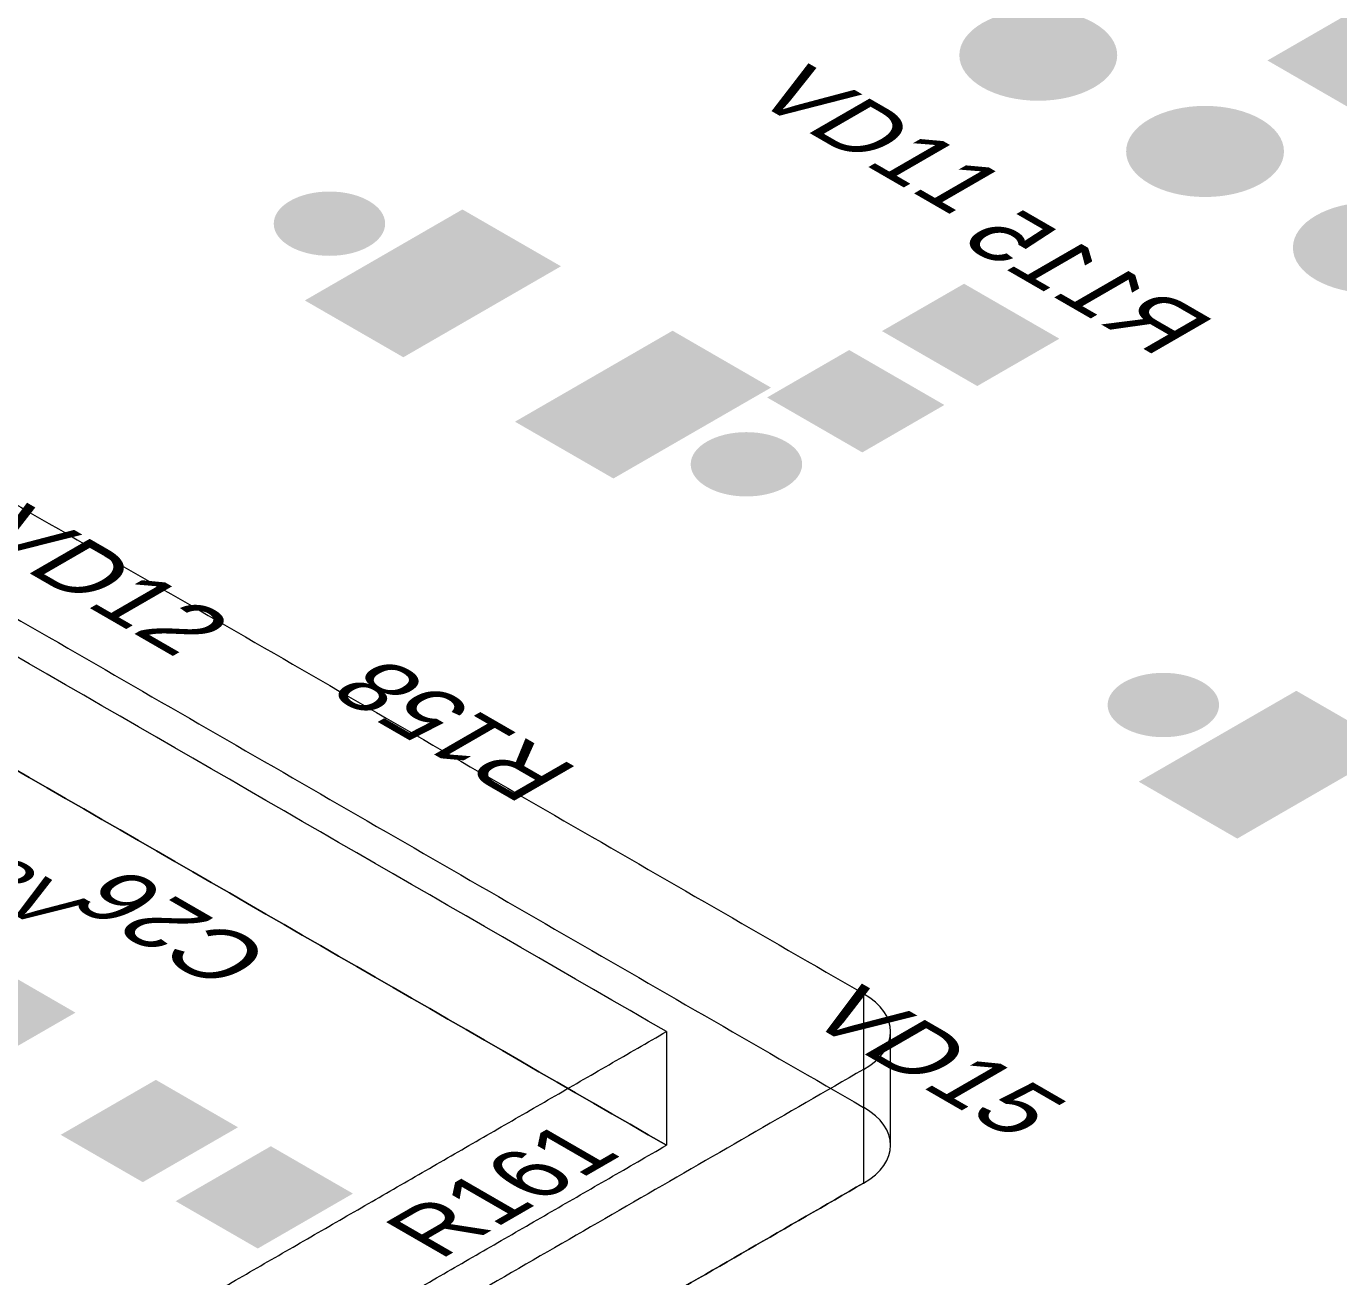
# Model space of a CAD drawing. Header units: millimetres. Extents: x -6 to 177, y -65 to 42.
# Drawn here: x 60.99 to 75.12, y -13.66 to -0.19 of the extents above; entities that cross this region are included whole.
import ezdxf

# ---------------------------------------------------------------- set-up
doc = ezdxf.new("R2010")
doc.units = ezdxf.units.MM
for name, color, linetype, true_color in [('Bottom Layer- Bottom', 7, 'Continuous', 0xffffff), ('Bottom Overlay- Bot Silk', 7, 'Continuous', 0xffffff), ('Bottom Paste- Bot Paste', 7, 'Continuous', 0xffffff), ('Bottom Solder- Bot Mask', 7, 'Continuous', 0xffffff), ('Multi-Layer', 7, 'Continuous', 0xffffff), ('Pad Holes', 7, 'Continuous', 0xffffff), ('Top Layer- Top', 7, 'Continuous', 0xffffff), ('Top Overlay- Top Silk', 7, 'Continuous', 0xffffff), ('Top Paste- Top Paste', 7, 'Continuous', 0xffffff), ('Top Solder- Top Mask', 7, 'Continuous', 0xffffff), ('Via Holes', 7, 'Continuous', 0xffffff)]:
    doc.layers.add(name, color=color, linetype=linetype, true_color=true_color)
doc.styles.add('Arial', font='')
doc.styles.get('Arial').set_extended_font_data('Arial')

# ---------------------------------------------------------------- blocks, each defined once
blk = doc.blocks.new('RES_0805_2012_B_293')
at = {"layer": 'Bottom Layer- Bottom', "linetype": 'Continuous', "lineweight": 18}
for points in [[(71.087, -3.008), (72.042, -3.559), (71.229, -4.028), (70.274, -3.477)], [(69.85, -3.722), (70.804, -4.273), (69.991, -4.743), (69.037, -4.192)]]:
    blk.add_hatch(color=7, dxfattribs=at).paths.add_polyline_path(points, flags=0)
at = {"layer": 'Bottom Paste- Bot Paste', "linetype": 'Continuous', "lineweight": 18}
for points in [[(71.087, -3.008), (72.042, -3.559), (71.229, -4.028), (70.274, -3.477)], [(69.85, -3.722), (70.804, -4.273), (69.991, -4.743), (69.037, -4.192)]]:
    blk.add_hatch(color=7, dxfattribs=at).paths.add_polyline_path(points, flags=0)
at = {"layer": 'Bottom Solder- Bot Mask', "linetype": 'Continuous', "lineweight": 18}
for points in [[(71.087, -2.967), (72.113, -3.559), (71.229, -4.069), (70.203, -3.477)], [(69.85, -3.681), (70.875, -4.273), (69.991, -4.784), (68.966, -4.192)]]:
    blk.add_hatch(color=7, dxfattribs=at).paths.add_polyline_path(points, flags=0)
blk = doc.blocks.new('LED3528_289')
at = {"layer": 'Top Layer- Top', "linetype": 'Continuous', "lineweight": 18}
for points in [[(75.655, -7.964), (74.029, -8.903), (73.039, -8.331), (74.665, -7.392)], [(75.302, -9.638), (76.928, -8.699), (77.918, -9.27), (76.292, -10.209)]]:
    blk.add_hatch(color=7, dxfattribs=at).paths.add_polyline_path(points, flags=0)
at = {"layer": 'Top Paste- Top Paste', "linetype": 'Continuous', "lineweight": 18}
for points in [[(75.655, -7.964), (74.029, -8.903), (73.039, -8.331), (74.665, -7.392)], [(75.302, -9.638), (76.928, -8.699), (77.918, -9.27), (76.292, -10.209)]]:
    blk.add_hatch(color=7, dxfattribs=at).paths.add_polyline_path(points, flags=0)
at = {"layer": 'Top Solder- Top Mask', "linetype": 'Continuous', "lineweight": 18}
for points in [[(75.726, -7.964), (74.029, -8.944), (72.968, -8.331), (74.665, -7.352)], [(75.231, -9.638), (76.928, -8.658), (77.989, -9.27), (76.292, -10.25)]]:
    blk.add_hatch(color=7, dxfattribs=at).paths.add_polyline_path(points, flags=0)
blk = doc.blocks.new('CAP_0805_2012_332')
at = {"layer": 'Top Layer- Top', "linetype": 'Continuous', "lineweight": 18}
for points in [[(60.528, -11.349), (59.538, -10.778), (60.458, -10.247), (61.448, -10.819)], [(59.397, -12.003), (58.407, -11.431), (59.326, -10.9), (60.316, -11.472)]]:
    blk.add_hatch(color=7, dxfattribs=at).paths.add_polyline_path(points, flags=0)
at = {"layer": 'Top Paste- Top Paste', "linetype": 'Continuous', "lineweight": 18}
for points in [[(60.528, -11.349), (59.538, -10.778), (60.458, -10.247), (61.448, -10.819)], [(59.397, -12.003), (58.407, -11.431), (59.326, -10.9), (60.316, -11.472)]]:
    blk.add_hatch(color=7, dxfattribs=at).paths.add_polyline_path(points, flags=0)
at = {"layer": 'Top Solder- Top Mask', "linetype": 'Continuous', "lineweight": 18}
for points in [[(60.528, -11.39), (59.468, -10.778), (60.458, -10.206), (61.518, -10.819)], [(59.397, -12.043), (58.336, -11.431), (59.326, -10.859), (60.387, -11.472)]]:
    blk.add_hatch(color=7, dxfattribs=at).paths.add_polyline_path(points, flags=0)
blk = doc.blocks.new('LED3528_172')
at = {"layer": 'Top Layer- Top', "linetype": 'Continuous', "lineweight": 18}
for points in [[(66.675, -2.779), (65.049, -3.718), (64.059, -3.147), (65.685, -2.208)], [(66.321, -4.453), (67.948, -3.514), (68.938, -4.086), (67.311, -5.025)]]:
    blk.add_hatch(color=7, dxfattribs=at).paths.add_polyline_path(points, flags=0)
at = {"layer": 'Top Paste- Top Paste', "linetype": 'Continuous', "lineweight": 18}
for points in [[(66.675, -2.779), (65.049, -3.718), (64.059, -3.147), (65.685, -2.208)], [(66.321, -4.453), (67.948, -3.514), (68.938, -4.086), (67.311, -5.025)]]:
    blk.add_hatch(color=7, dxfattribs=at).paths.add_polyline_path(points, flags=0)
at = {"layer": 'Top Solder- Top Mask', "linetype": 'Continuous', "lineweight": 18}
for points in [[(66.746, -2.779), (65.049, -3.759), (63.988, -3.147), (65.685, -2.167)], [(66.251, -4.453), (67.948, -3.473), (69.008, -4.086), (67.311, -5.065)]]:
    blk.add_hatch(color=7, dxfattribs=at).paths.add_polyline_path(points, flags=0)
blk = doc.blocks.new('RES_0805_2012_B_164')
at = {"layer": 'Bottom Layer- Bottom', "linetype": 'Continuous', "lineweight": 18}
for points in [[(76.617, -0.399), (75.662, 0.152), (76.475, 0.622), (77.43, 0.07)], [(75.379, -1.113), (74.425, -0.562), (75.238, -0.093), (76.193, -0.644)]]:
    blk.add_hatch(color=7, dxfattribs=at).paths.add_polyline_path(points, flags=0)
at = {"layer": 'Bottom Paste- Bot Paste', "linetype": 'Continuous', "lineweight": 18}
for points in [[(76.617, -0.399), (75.662, 0.152), (76.475, 0.622), (77.43, 0.07)], [(75.379, -1.113), (74.425, -0.562), (75.238, -0.093), (76.193, -0.644)]]:
    blk.add_hatch(color=7, dxfattribs=at).paths.add_polyline_path(points, flags=0)
at = {"layer": 'Bottom Solder- Bot Mask', "linetype": 'Continuous', "lineweight": 18}
for points in [[(76.617, -0.44), (75.591, 0.152), (76.475, 0.662), (77.501, 0.07)], [(75.379, -1.154), (74.354, -0.562), (75.238, -0.052), (76.263, -0.644)]]:
    blk.add_hatch(color=7, dxfattribs=at).paths.add_polyline_path(points, flags=0)
blk = doc.blocks.new('DC_10_30')
at = {"layer": 'Bottom Layer- Bottom', "linetype": 'Continuous', "lineweight": 18}
h = blk.add_hatch(color=7, dxfattribs=at)
edge = h.paths.add_edge_path(flags=0)
edge.add_ellipse((71.886, -0.505), major_axis=(-0.8, 0), ratio=0.57735, start_angle=0, end_angle=360)
h = blk.add_hatch(color=7, dxfattribs=at)
edge = h.paths.add_edge_path(flags=0)
edge.add_ellipse((73.682, -1.542), major_axis=(-0.8, 0), ratio=0.57735, start_angle=0, end_angle=360)
h = blk.add_hatch(color=7, dxfattribs=at)
edge = h.paths.add_edge_path(flags=0)
edge.add_ellipse((75.478, -2.579), major_axis=(-0.8, 0), ratio=0.57735, start_angle=0, end_angle=360)
at = {"layer": 'Bottom Solder- Bot Mask', "linetype": 'Continuous', "lineweight": 18}
h = blk.add_hatch(color=7, dxfattribs=at)
edge = h.paths.add_edge_path(flags=0)
edge.add_ellipse((71.886, -0.505), major_axis=(-0.85, 0), ratio=0.57735, start_angle=0, end_angle=360)
h = blk.add_hatch(color=7, dxfattribs=at)
edge = h.paths.add_edge_path(flags=0)
edge.add_ellipse((73.682, -1.542), major_axis=(-0.85, 0), ratio=0.57735, start_angle=0, end_angle=360)
h = blk.add_hatch(color=7, dxfattribs=at)
edge = h.paths.add_edge_path(flags=0)
edge.add_ellipse((75.478, -2.579), major_axis=(-0.85, 0), ratio=0.57735, start_angle=0, end_angle=360)
at = {"layer": 'Multi-Layer', "linetype": 'Continuous', "lineweight": 18}
h = blk.add_hatch(color=9, dxfattribs=at)
edge = h.paths.add_edge_path(flags=0)
edge.add_ellipse((71.886, -0.505), major_axis=(-0.8, 0), ratio=0.57735, start_angle=0, end_angle=360)
h = blk.add_hatch(color=9, dxfattribs=at)
edge = h.paths.add_edge_path(flags=0)
edge.add_ellipse((73.682, -1.542), major_axis=(-0.8, 0), ratio=0.57735, start_angle=0, end_angle=360)
h = blk.add_hatch(color=9, dxfattribs=at)
edge = h.paths.add_edge_path(flags=0)
edge.add_ellipse((75.478, -2.579), major_axis=(-0.8, 0), ratio=0.57735, start_angle=0, end_angle=360)
at = {"layer": 'Pad Holes', "linetype": 'Continuous', "lineweight": 18}
h = blk.add_hatch(color=7, dxfattribs=at)
edge = h.paths.add_edge_path(flags=0)
edge.add_ellipse((71.886, -0.505), major_axis=(-0.4, 0), ratio=0.57735, start_angle=0, end_angle=360)
h = blk.add_hatch(color=7, dxfattribs=at)
edge = h.paths.add_edge_path(flags=0)
edge.add_ellipse((73.682, -1.542), major_axis=(-0.4, 0), ratio=0.57735, start_angle=0, end_angle=360)
h = blk.add_hatch(color=7, dxfattribs=at)
edge = h.paths.add_edge_path(flags=0)
edge.add_ellipse((75.478, -2.579), major_axis=(-0.4, 0), ratio=0.57735, start_angle=0, end_angle=360)
at = {"layer": 'Top Layer- Top', "linetype": 'Continuous', "lineweight": 18}
h = blk.add_hatch(color=7, dxfattribs=at)
edge = h.paths.add_edge_path(flags=0)
edge.add_ellipse((71.886, -0.505), major_axis=(-0.8, 0), ratio=0.57735, start_angle=0, end_angle=360)
h = blk.add_hatch(color=7, dxfattribs=at)
edge = h.paths.add_edge_path(flags=0)
edge.add_ellipse((73.682, -1.542), major_axis=(-0.8, 0), ratio=0.57735, start_angle=0, end_angle=360)
h = blk.add_hatch(color=7, dxfattribs=at)
edge = h.paths.add_edge_path(flags=0)
edge.add_ellipse((75.478, -2.579), major_axis=(-0.8, 0), ratio=0.57735, start_angle=0, end_angle=360)
at = {"layer": 'Top Solder- Top Mask', "linetype": 'Continuous', "lineweight": 18}
h = blk.add_hatch(color=7, dxfattribs=at)
edge = h.paths.add_edge_path(flags=0)
edge.add_ellipse((71.886, -0.505), major_axis=(-0.85, 0), ratio=0.57735, start_angle=0, end_angle=360)
h = blk.add_hatch(color=7, dxfattribs=at)
edge = h.paths.add_edge_path(flags=0)
edge.add_ellipse((73.682, -1.542), major_axis=(-0.85, 0), ratio=0.57735, start_angle=0, end_angle=360)
h = blk.add_hatch(color=7, dxfattribs=at)
edge = h.paths.add_edge_path(flags=0)
edge.add_ellipse((75.478, -2.579), major_axis=(-0.85, 0), ratio=0.57735, start_angle=0, end_angle=360)
blk = doc.blocks.new('RES_0805_2012_26')
at = {"layer": 'Top Layer- Top', "linetype": 'Continuous', "lineweight": 18}
for points in [[(61.43, -12.135), (62.384, -11.584), (63.198, -12.054), (62.243, -12.605)], [(62.667, -12.85), (63.622, -12.298), (64.435, -12.768), (63.481, -13.319)]]:
    blk.add_hatch(color=7, dxfattribs=at).paths.add_polyline_path(points, flags=0)
at = {"layer": 'Top Paste- Top Paste', "linetype": 'Continuous', "lineweight": 18}
for points in [[(61.43, -12.135), (62.384, -11.584), (63.198, -12.054), (62.243, -12.605)], [(62.667, -12.85), (63.622, -12.298), (64.435, -12.768), (63.481, -13.319)]]:
    blk.add_hatch(color=7, dxfattribs=at).paths.add_polyline_path(points, flags=0)
at = {"layer": 'Top Solder- Top Mask', "linetype": 'Continuous', "lineweight": 18}
for points in [[(61.359, -12.135), (62.384, -11.543), (63.268, -12.054), (62.243, -12.645)], [(62.597, -12.85), (63.622, -12.258), (64.506, -12.768), (63.481, -13.36)]]:
    blk.add_hatch(color=7, dxfattribs=at).paths.add_polyline_path(points, flags=0)

msp = doc.modelspace()

# ---------------------------------------------------------------- hatches: boundary and pattern name
at = {"layer": 'Bottom Layer- Bottom', "linetype": 'Continuous', "lineweight": 18}
h = msp.add_hatch(color=7, dxfattribs=at)
edge = h.paths.add_edge_path(flags=0)
edge.add_ellipse((64.253, -2.32), major_axis=(-0.55, 0), ratio=0.57735, start_angle=0, end_angle=360)
h = msp.add_hatch(color=7, dxfattribs=at)
edge = h.paths.add_edge_path(flags=0)
edge.add_ellipse((68.743, -4.912), major_axis=(-0.55, 0), ratio=0.57735, start_angle=0, end_angle=360)
h = msp.add_hatch(color=7, dxfattribs=at)
edge = h.paths.add_edge_path(flags=0)
edge.add_ellipse((73.233, -7.505), major_axis=(-0.55, 0), ratio=0.57735, start_angle=0, end_angle=360)
at = {"layer": 'Bottom Solder- Bot Mask', "linetype": 'Continuous', "lineweight": 18}
h = msp.add_hatch(color=7, dxfattribs=at)
edge = h.paths.add_edge_path(flags=0)
edge.add_ellipse((64.253, -2.32), major_axis=(-0.6, 0), ratio=0.57735, start_angle=0, end_angle=360)
h = msp.add_hatch(color=7, dxfattribs=at)
edge = h.paths.add_edge_path(flags=0)
edge.add_ellipse((68.743, -4.912), major_axis=(-0.6, 0), ratio=0.57735, start_angle=0, end_angle=360)
h = msp.add_hatch(color=7, dxfattribs=at)
edge = h.paths.add_edge_path(flags=0)
edge.add_ellipse((73.233, -7.505), major_axis=(-0.6, 0), ratio=0.57735, start_angle=0, end_angle=360)
at = {"layer": 'Top Layer- Top', "linetype": 'Continuous', "lineweight": 18}
h = msp.add_hatch(color=7, dxfattribs=at)
edge = h.paths.add_edge_path(flags=0)
edge.add_ellipse((64.253, -2.32), major_axis=(-0.55, 0), ratio=0.57735, start_angle=0, end_angle=360)
h = msp.add_hatch(color=7, dxfattribs=at)
edge = h.paths.add_edge_path(flags=0)
edge.add_ellipse((68.743, -4.912), major_axis=(-0.55, 0), ratio=0.57735, start_angle=0, end_angle=360)
h = msp.add_hatch(color=7, dxfattribs=at)
edge = h.paths.add_edge_path(flags=0)
edge.add_ellipse((73.233, -7.505), major_axis=(-0.55, 0), ratio=0.57735, start_angle=0, end_angle=360)
at = {"layer": 'Top Solder- Top Mask', "linetype": 'Continuous', "lineweight": 18}
h = msp.add_hatch(color=7, dxfattribs=at)
edge = h.paths.add_edge_path(flags=0)
edge.add_ellipse((64.253, -2.32), major_axis=(-0.6, 0), ratio=0.57735, start_angle=0, end_angle=360)
h = msp.add_hatch(color=7, dxfattribs=at)
edge = h.paths.add_edge_path(flags=0)
edge.add_ellipse((68.743, -4.912), major_axis=(-0.6, 0), ratio=0.57735, start_angle=0, end_angle=360)
h = msp.add_hatch(color=7, dxfattribs=at)
edge = h.paths.add_edge_path(flags=0)
edge.add_ellipse((73.233, -7.505), major_axis=(-0.6, 0), ratio=0.57735, start_angle=0, end_angle=360)
at = {"layer": 'Via Holes', "linetype": 'Continuous', "lineweight": 18}
h = msp.add_hatch(color=7, dxfattribs=at)
edge = h.paths.add_edge_path(flags=0)
edge.add_ellipse((64.253, -2.32), major_axis=(-0.3, 0), ratio=0.57735, start_angle=0, end_angle=360)
h = msp.add_hatch(color=7, dxfattribs=at)
edge = h.paths.add_edge_path(flags=0)
edge.add_ellipse((68.743, -4.912), major_axis=(-0.3, 0), ratio=0.57735, start_angle=0, end_angle=360)
h = msp.add_hatch(color=7, dxfattribs=at)
edge = h.paths.add_edge_path(flags=0)
edge.add_ellipse((73.233, -7.505), major_axis=(-0.3, 0), ratio=0.57735, start_angle=0, end_angle=360)

# ---------------------------------------------------------------- linework, layer by layer
at = {"color": 252, "linetype": 'Continuous', "lineweight": 13}
for p, q in [((70.004, -10.614), (70.004, -11.839)), ((67.882, -11.023), (67.882, -12.247)), ((70.296, -12.247), (70.296, -11.023)), ((70.004, -11.431), (70.004, -12.656))]:
    msp.add_line(p, q, dxfattribs=at)
for centre in [(69.296, -11.023), (69.296, -12.247)]:
    msp.add_ellipse(centre, major_axis=(1, 0), ratio=0.57735, start_param=5.498108, end_param=7.068263, dxfattribs=at)
at = {"color": 163, "linetype": 'Continuous', "lineweight": 18}
msp.add_ellipse((69.296, -12.247), major_axis=(-1, 0), ratio=0.57735, start_param=2.356515, end_param=3.92667, dxfattribs=at)
at = {"color": 252, "linetype": 'Continuous', "lineweight": 13}
for points, degree in [([(177.13, -22.25), (65.407, 42.254)], 1), ([(177.13, -23.474), (65.407, 41.029)], 1), ([(44.194, 4.287), (70.004, -10.614)], 1), ([(67.882, -11.023), (65.79, -9.815), (61.607, -7.4), (55.331, -3.776), (49.056, -0.153), (44.872, 2.262), (42.78, 3.47)], 3), ([(44.194, 3.062), (70.004, -11.839)], 1), ([(67.882, -12.247), (65.79, -11.04), (61.607, -8.624), (55.331, -5.001), (49.056, -1.378), (44.872, 1.038), (42.78, 2.245)], 3), ([(-6.364, 0.816), (2.946, -4.559), (21.567, -15.309), (49.497, -31.435), (77.428, -47.561), (96.049, -58.311), (105.359, -63.687)], 3), ([(-6.364, -0.408), (2.946, -5.784), (21.567, -16.534), (49.497, -32.66), (77.428, -48.786), (96.049, -59.536), (105.359, -64.911)], 3), ([(62.933, -13.88), (67.882, -11.023)], 1), ([(70.004, -11.431), (69.591, -11.669), (68.766, -12.145), (67.529, -12.86), (66.291, -13.574), (65.466, -14.051), (65.054, -14.289)], 3), ([(62.933, -15.105), (67.882, -12.247)], 1), ([(70.004, -12.656), (69.591, -12.894), (68.766, -13.37), (67.529, -14.085), (66.291, -14.799), (65.466, -15.275), (65.054, -15.513)], 3)]:
    msp.add_open_spline(points, degree=degree, dxfattribs=at)
at = {"color": 163, "linetype": 'Continuous', "lineweight": 18}
for points, degree in [([(65.407, 41.029), (177.13, -23.474)], 1), ([(44.194, 3.062), (70.004, -11.839)], 1), ([(42.78, 2.245), (44.872, 1.038), (49.056, -1.378), (55.331, -5.001), (61.607, -8.624), (65.79, -11.04), (67.882, -12.247)], 3), ([(-6.364, -0.408), (2.946, -5.784), (21.567, -16.534), (49.497, -32.66), (77.428, -48.786), (96.049, -59.536), (105.359, -64.911)], 3), ([(62.933, -15.105), (67.882, -12.247)], 1), ([(65.054, -15.513), (65.466, -15.275), (66.291, -14.799), (67.529, -14.085), (68.766, -13.37), (69.591, -12.894), (70.004, -12.656)], 3)]:
    msp.add_open_spline(points, degree=degree, dxfattribs=at)

# ---------------------------------------------------------------- block references
for name in ['DC_10_30', 'RES_0805_2012_B_164', 'LED3528_172', 'RES_0805_2012_B_293', 'LED3528_289', 'CAP_0805_2012_332', 'RES_0805_2012_26']:
    msp.add_blockref(name, (0, 0), dxfattribs=at)

# ---------------------------------------------------------------- texts
at = {"layer": 'Bottom Overlay- Bot Silk', "color": 44, "linetype": 'Continuous', "lineweight": 13, "extrusion": (0, -0.816497, -0.57735), "insert": (73.169, -3.766, 0.104), "char_height": 0.912, "attachment_point": 7, "text_direction": (-0.707107, 0.408248, -0.57735), "line_spacing_factor": 1.047437, "style": 'Arial'}
msp.add_mtext('\\fArial|b0|i0;\\W1.0108;R115', dxfattribs=at)
at = {"layer": 'Top Overlay- Top Silk', "color": 2, "linetype": 'Continuous', "lineweight": 13, "extrusion": (0, 0.816497, 0.57735), "attachment_point": 7, "line_spacing_factor": 1.047437, "style": 'Arial'}
for s, insert, char_height, text_direction in [('\\fArial|b0|i0;\\W0.9812;VD11', (68.762, -0.962, 0.16), 0.912, (0.707107, -0.408248, 0.57735)), ('\\fArial|b0|i0;\\W1.0048;VD12', (60.348, -5.696, 0.16), 0.912, (0.707107, -0.408248, 0.57735)), ('\\fArial|b0|i0;\\W0.9769;R158', (66.969, -8.2, -0.152), 0.912, (-0.707107, 0.408248, -0.57735)), ('\\fArial|b0|i0;\\W1.0021;+3.3V', (59.188, -8.81, 0.132), 0.75, (0.707107, -0.408248, 0.57735)), ('\\fArial|b0|i0;\\W0.9855;C26', (63.695, -10.189, -0.152), 0.912, (-0.707107, 0.408248, -0.57735)), ('\\fArial|b0|i0;\\W1.0102;VD15', (69.328, -10.881, 0.16), 0.912, (0.707107, -0.408248, 0.57735)), ('\\fArial|b0|i0;\\W0.9168;R161', (65.45, -13.492, 0.16), 0.912, (0.707107, 0.408248, -0.57735))]:
    msp.add_mtext(s, dxfattribs=dict(at, insert=insert, char_height=char_height, text_direction=text_direction))

doc.saveas('drawing.dxf')
